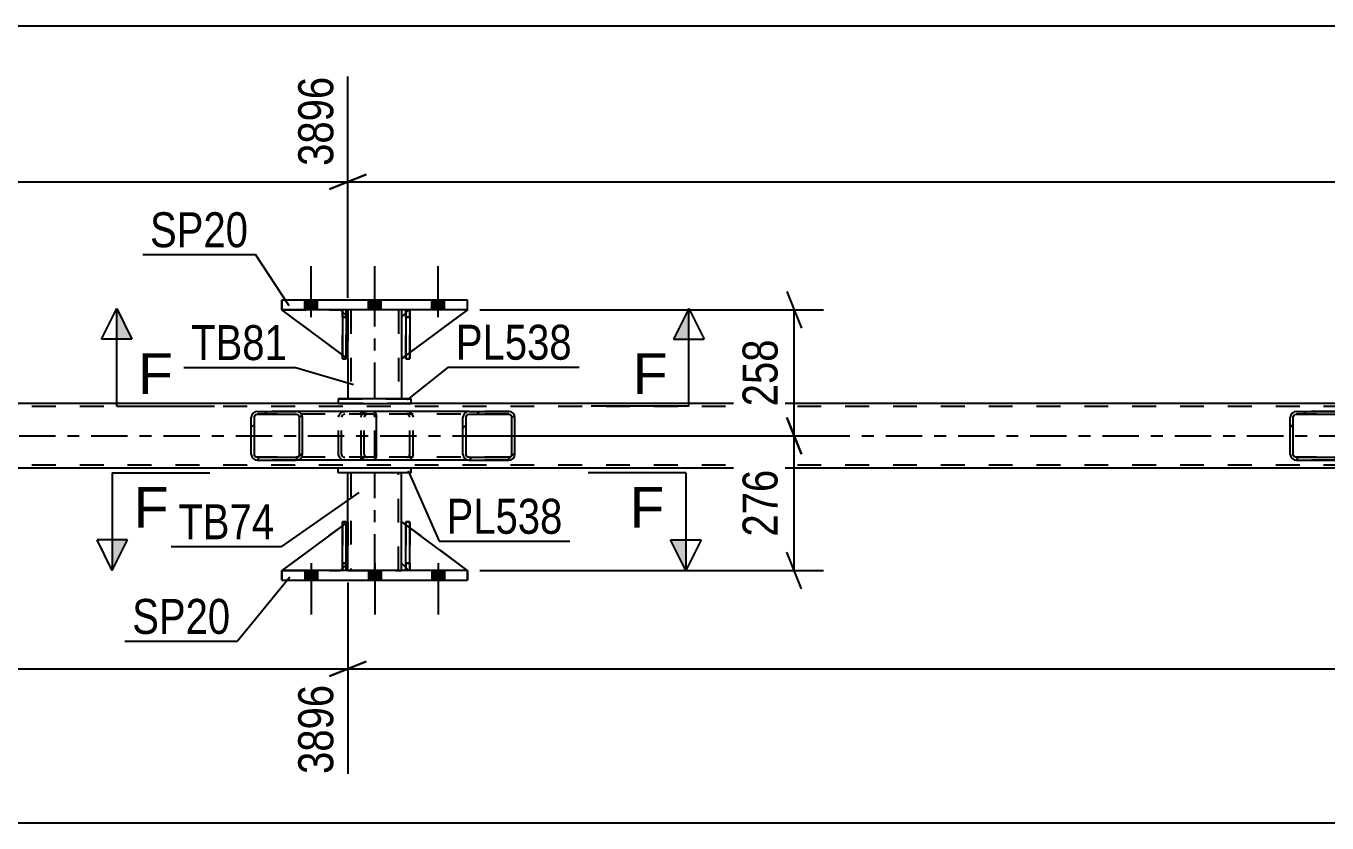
# Model space of a CAD drawing. Header units: millimetres. Extents: x 0 to 841, y 0 to 594.
# Drawn here: x 171.6 to 278.2, y 225.2 to 290.6 of the extents above; entities that cross this region are included whole.
import ezdxf

# ---------------------------------------------------------------- set-up
doc = ezdxf.new("R2010")
doc.units = ezdxf.units.MM
doc.linetypes.add('DXK_LINE_DOT2', pattern=[3.9198, 1.9599, -1.9599])
doc.linetypes.add('DXK_LINE_DOT3', pattern=[5.9187, 2.979, -0.9799, 0.9799, -0.9799])
doc.styles.add('Arial', font='ARIAL.TTF', dxfattribs={"height": 0.2})
doc.styles.add('Arial Narrow', font='ARIALN.TTF', dxfattribs={"height": 0.2})

# ---------------------------------------------------------------- blocks, each defined once
blk = doc.blocks.new('Part-318893670-2731 - 2723')
at = {"color": 7, "linetype": 'DXK_LINE_DOT2'}
for p, q in [((202.72, 266.71), (202.72, 267.31)), ((202.72, 267.31), (202.72, 267.31)), ((202.72, 267.31), (202.72, 263.31)), ((203.04, 267.31), (202.72, 267.31)), ((202.72, 263.31), (202.72, 266.71)), ((202.72, 266.71), (203.04, 266.71)), ((203.04, 266.71), (203.04, 267.31)), ((203.04, 263.31), (203.04, 267.31)), ((203.04, 266.71), (203.04, 263.31)), ((202.72, 263.31), (203.04, 263.31))]:
    blk.add_line(p, q, dxfattribs=at)
blk = doc.blocks.new('Part-318893670-2738 - 2723')
at = {"color": 2, "linetype": 'Continuous'}
for p, q in [((197.97, 267.31), (197.97, 266.71)), ((202.37, 267.31), (202.37, 266.71)), ((197.97, 263.31), (197.97, 260.03)), ((202.37, 263.31), (202.37, 260.03))]:
    blk.add_line(p, q, dxfattribs=at)
at = {"color": 7, "linetype": 'DXK_LINE_DOT2'}
for p, q in [((202.37, 267.31), (197.97, 267.31)), ((197.97, 266.71), (197.97, 263.31)), ((198.21, 267.31), (198.21, 260.03)), ((202.13, 267.31), (202.13, 260.03)), ((202.37, 266.71), (202.37, 263.31)), ((202.37, 260.03), (197.97, 260.03))]:
    blk.add_line(p, q, dxfattribs=at)
at = {"color": 7, "linetype": 'DXK_LINE_DOT3'}
blk.add_line((200.17, 260.03), (200.17, 267.31), dxfattribs=at)
blk = doc.blocks.new('Part-318893670-2743 - 2723')
at = {"color": 2, "linetype": 'Continuous'}
for p, q in [((203.17, 260.03), (197.17, 260.03)), ((197.17, 260.03), (197.17, 259.63)), ((197.17, 259.63), (203.17, 259.63)), ((203.17, 259.63), (203.17, 260.03))]:
    blk.add_line(p, q, dxfattribs=at)
at = {"color": 7, "linetype": 'DXK_LINE_DOT2'}
for p, q in [((197.17, 260.03), (203.17, 260.03)), ((197.17, 259.63), (203.17, 259.63))]:
    blk.add_line(p, q, dxfattribs=at)
blk = doc.blocks.new('Part-318893670-2748 - 2723')
at = {"color": 2, "linetype": 'Continuous'}
for p, q in [((203.17, 254.35), (197.17, 254.35)), ((197.17, 253.95), (197.17, 254.35)), ((203.17, 253.95), (197.17, 253.95)), ((203.17, 253.95), (203.17, 254.35))]:
    blk.add_line(p, q, dxfattribs=at)
blk = doc.blocks.new('Part-318893670-2753 - 2723')
at = {"color": 2, "linetype": 'Continuous'}
for p, q in [((197.97, 249.95), (197.97, 253.95)), ((202.37, 249.95), (202.37, 253.95)), ((197.97, 245.95), (197.97, 246.55)), ((202.37, 245.95), (202.37, 246.55))]:
    blk.add_line(p, q, dxfattribs=at)
at = {"color": 7, "linetype": 'DXK_LINE_DOT2'}
for p, q in [((202.37, 253.95), (197.97, 253.95)), ((198.21, 253.95), (198.21, 245.95)), ((202.13, 245.95), (202.13, 253.95)), ((197.97, 246.55), (197.97, 249.95)), ((202.37, 246.55), (202.37, 249.95)), ((197.97, 245.95), (202.37, 245.95))]:
    blk.add_line(p, q, dxfattribs=at)
at = {"color": 7, "linetype": 'DXK_LINE_DOT3'}
blk.add_line((200.17, 245.95), (200.17, 253.95), dxfattribs=at)
blk = doc.blocks.new('Part-318893670-2829 - 2723')
at = {"color": 7, "linetype": 'DXK_LINE_DOT2'}
for p, q in [((202.97, 267.31), (202.37, 266.71)), ((202.37, 263.31), (207.77, 267.31)), ((202.37, 266.71), (202.37, 263.31)), ((207.77, 267.31), (202.97, 267.31))]:
    blk.add_line(p, q, dxfattribs=at)
blk = doc.blocks.new('Part-318893670-2827 - 2723')
at = {"linetype": 'Continuous'}
h = blk.add_hatch(dxfattribs=at)
h.set_pattern_fill('', scale=0.7, style=0, pattern_type=0)
h.set_pattern_definition([(45, (279.3426, 258.693), (-1.57154, 1.57154), [])])
h.paths.add_polyline_path([(279.38, 258.51), (279.34, 258.69), (279.23, 258.85), (279.07, 258.95), (278.88, 258.99), (275.69, 258.99), (275.5, 258.95), (275.34, 258.85), (275.23, 258.69), (275.19, 258.51), (275.19, 255.47), (275.23, 255.29), (275.34, 255.13), (275.5, 255.03), (275.69, 254.99), (278.88, 254.99), (279.07, 255.03), (279.23, 255.13), (279.34, 255.29), (279.38, 255.47)])
h.paths.add_polyline_path([(279.11, 255.38), (279.06, 255.3), (278.97, 255.25), (278.88, 255.23), (275.69, 255.23), (275.6, 255.25), (275.52, 255.3), (275.46, 255.38), (275.44, 255.47), (275.44, 258.51), (275.46, 258.6), (275.52, 258.68), (275.6, 258.73), (275.69, 258.75), (278.88, 258.75), (278.97, 258.73), (279.06, 258.68), (279.11, 258.6), (279.13, 258.51), (279.13, 255.47)])
at = {"color": 2, "linetype": 'Continuous'}
for p, q in [((275.23, 258.69), (275.19, 258.51)), ((275.19, 255.47), (275.19, 258.51)), ((275.44, 258.51), (275.46, 258.6)), ((275.44, 255.47), (275.44, 258.51)), ((275.46, 258.6), (275.52, 258.68)), ((275.69, 258.99), (275.5, 258.95)), ((275.52, 258.68), (275.6, 258.73)), ((275.6, 258.73), (275.69, 258.75)), ((275.69, 258.99), (278.88, 258.99)), ((275.69, 258.75), (278.88, 258.75)), ((285.18, 258.99), (278.88, 258.99)), ((279.07, 258.95), (278.88, 258.99)), ((278.88, 258.75), (278.97, 258.73)), ((278.97, 258.73), (279.06, 258.68)), ((279.06, 258.68), (279.11, 258.6)), ((279.11, 258.6), (279.13, 258.51)), ((279.13, 255.47), (279.13, 258.51)), ((279.38, 258.51), (279.34, 258.69)), ((279.38, 255.47), (279.38, 258.51)), ((285.18, 258.99), (285.28, 258.95)), ((285.28, 258.95), (285.37, 258.85)), ((285.37, 258.85), (285.43, 258.69)), ((285.43, 258.69), (285.45, 258.51)), ((285.45, 255.47), (285.45, 258.51)), ((275.19, 255.47), (275.23, 255.29)), ((275.46, 255.38), (275.44, 255.47)), ((275.52, 255.3), (275.46, 255.38)), ((275.5, 255.03), (275.69, 254.99)), ((275.6, 255.25), (275.52, 255.3)), ((275.69, 255.23), (275.6, 255.25)), ((275.69, 255.23), (278.88, 255.23)), ((275.69, 254.99), (278.88, 254.99)), ((278.97, 255.25), (278.88, 255.23)), ((278.88, 254.99), (279.07, 255.03)), ((285.18, 254.99), (278.88, 254.99)), ((279.06, 255.3), (278.97, 255.25)), ((279.11, 255.38), (279.06, 255.3)), ((279.13, 255.47), (279.11, 255.38)), ((279.34, 255.29), (279.38, 255.47)), ((285.28, 255.03), (285.18, 254.99)), ((285.37, 255.13), (285.28, 255.03)), ((285.43, 255.29), (285.37, 255.13)), ((285.45, 255.47), (285.43, 255.29))]:
    blk.add_line(p, q, dxfattribs=at)
at = {"color": 7, "linetype": 'DXK_LINE_DOT2'}
for p, q in [((278.88, 258.99), (275.69, 258.99)), ((285.18, 258.75), (275.69, 258.75)), ((282.34, 258.51), (282.38, 258.69)), ((282.34, 255.47), (282.34, 258.51)), ((282.61, 258.6), (282.59, 258.51)), ((282.59, 255.47), (282.59, 258.51)), ((282.67, 258.68), (282.61, 258.6)), ((282.65, 258.95), (282.84, 258.99)), ((282.75, 258.73), (282.67, 258.68)), ((282.84, 258.75), (282.75, 258.73)), ((284.19, 258.75), (284.19, 258.99)), ((285.23, 258.73), (285.18, 258.75)), ((285.27, 258.68), (285.23, 258.73)), ((285.3, 258.6), (285.27, 258.68)), ((285.31, 258.51), (285.3, 258.6)), ((285.31, 255.47), (285.31, 258.51)), ((285.18, 255.23), (275.69, 255.23)), ((278.88, 254.99), (275.69, 254.99)), ((282.38, 255.29), (282.34, 255.47)), ((282.59, 255.47), (282.61, 255.38)), ((282.61, 255.38), (282.67, 255.3)), ((282.84, 254.99), (282.65, 255.03)), ((282.67, 255.3), (282.75, 255.25)), ((282.75, 255.25), (282.84, 255.23)), ((284.19, 254.99), (284.19, 255.23)), ((285.18, 255.23), (285.23, 255.25)), ((285.23, 255.25), (285.27, 255.3)), ((285.27, 255.3), (285.3, 255.38)), ((285.3, 255.38), (285.31, 255.47))]:
    blk.add_line(p, q, dxfattribs=at)
at = {"color": 2, "linetype": 'Continuous'}
for centre, start, end in [((275.68, 258.49), 111.1941, 156.1506), ((278.89, 258.49), 23.8494, 68.8059), ((275.68, 255.48), 203.8494, 248.8059), ((278.89, 255.48), 291.1941, 336.1506)]:
    blk.add_arc(centre, 0.492, start, end, dxfattribs=at)
at = {"color": 7, "linetype": 'DXK_LINE_DOT2'}
for centre, start, end in [((282.83, 258.49), 111.1941, 156.1506), ((282.83, 255.48), 203.8494, 248.8059)]:
    blk.add_arc(centre, 0.492, start, end, dxfattribs=at)
blk = doc.blocks.new('Part-318893670-2826 - 2723')
at = {"linetype": 'Continuous'}
h = blk.add_hatch(dxfattribs=at)
h.set_pattern_fill('', scale=0.7, style=0, pattern_type=0)
h.set_pattern_definition([(45, (211.6193, 258.693), (-1.57154, 1.57154), [])])
h.paths.add_polyline_path([(211.66, 258.51), (211.62, 258.69), (211.51, 258.85), (211.34, 258.95), (211.15, 258.99), (207.91, 258.99), (207.72, 258.95), (207.55, 258.85), (207.44, 258.69), (207.4, 258.51), (207.4, 255.47), (207.44, 255.29), (207.55, 255.13), (207.72, 255.03), (207.91, 254.99), (211.15, 254.99), (211.34, 255.03), (211.51, 255.13), (211.62, 255.29), (211.66, 255.47)])
h.paths.add_polyline_path([(211.38, 255.38), (211.33, 255.3), (211.25, 255.25), (211.15, 255.23), (207.91, 255.23), (207.81, 255.25), (207.73, 255.3), (207.68, 255.38), (207.66, 255.47), (207.66, 258.51), (207.68, 258.6), (207.73, 258.68), (207.81, 258.73), (207.91, 258.75), (211.15, 258.75), (211.25, 258.73), (211.33, 258.68), (211.38, 258.6), (211.4, 258.51), (211.4, 255.47)])
at = {"color": 7, "linetype": 'DXK_LINE_DOT2'}
for p, q in [((199.05, 258.51), (199.09, 258.69)), ((199.05, 255.47), (199.05, 258.51)), ((199.33, 258.6), (199.31, 258.51)), ((199.31, 255.47), (199.31, 258.51)), ((199.38, 258.68), (199.33, 258.6)), ((199.37, 258.95), (199.56, 258.99)), ((199.47, 258.73), (199.38, 258.68)), ((199.56, 258.75), (199.47, 258.73)), ((200.04, 258.99), (199.56, 258.99)), ((211.15, 258.75), (199.56, 258.75)), ((202.8, 258.99), (202.99, 258.95)), ((202.9, 258.73), (202.8, 258.75)), ((202.98, 258.68), (202.9, 258.73)), ((203.03, 258.6), (202.98, 258.68)), ((203.05, 258.51), (203.03, 258.6)), ((203.05, 255.47), (203.05, 258.51)), ((203.27, 258.69), (203.31, 258.51)), ((203.31, 255.47), (203.31, 258.51)), ((211.15, 258.99), (207.91, 258.99)), ((199.09, 255.29), (199.05, 255.47)), ((199.31, 255.47), (199.33, 255.38)), ((199.33, 255.38), (199.38, 255.3)), ((199.56, 254.99), (199.37, 255.03)), ((199.38, 255.3), (199.47, 255.25)), ((199.47, 255.25), (199.56, 255.23)), ((211.15, 255.23), (199.56, 255.23)), ((200.04, 254.99), (199.56, 254.99)), ((202.8, 255.23), (202.9, 255.25)), ((202.99, 255.03), (202.8, 254.99)), ((202.9, 255.25), (202.98, 255.3)), ((202.98, 255.3), (203.03, 255.38)), ((203.03, 255.38), (203.05, 255.47)), ((203.31, 255.47), (203.27, 255.29)), ((211.15, 254.99), (207.91, 254.99))]:
    blk.add_line(p, q, dxfattribs=at)
at = {"color": 2, "linetype": 'Continuous'}
for p, q in [((207.91, 258.99), (200.04, 258.99)), ((207.44, 258.69), (207.4, 258.51)), ((207.4, 255.47), (207.4, 258.51)), ((207.66, 258.51), (207.68, 258.6)), ((207.66, 255.47), (207.66, 258.51)), ((207.68, 258.6), (207.73, 258.68)), ((207.91, 258.99), (207.72, 258.95)), ((207.73, 258.68), (207.81, 258.73)), ((207.81, 258.73), (207.91, 258.75)), ((207.91, 258.99), (211.15, 258.99)), ((207.91, 258.75), (211.15, 258.75)), ((211.34, 258.95), (211.15, 258.99)), ((211.15, 258.75), (211.25, 258.73)), ((211.25, 258.73), (211.33, 258.68)), ((211.33, 258.68), (211.38, 258.6)), ((211.38, 258.6), (211.4, 258.51)), ((211.4, 255.47), (211.4, 258.51)), ((211.66, 258.51), (211.62, 258.69)), ((211.66, 255.47), (211.66, 258.51)), ((207.91, 254.99), (200.04, 254.99)), ((207.4, 255.47), (207.44, 255.29)), ((207.68, 255.38), (207.66, 255.47)), ((207.73, 255.3), (207.68, 255.38)), ((207.72, 255.03), (207.91, 254.99)), ((207.81, 255.25), (207.73, 255.3)), ((207.91, 255.23), (207.81, 255.25)), ((207.91, 255.23), (211.15, 255.23)), ((207.91, 254.99), (211.15, 254.99)), ((211.25, 255.25), (211.15, 255.23)), ((211.15, 254.99), (211.34, 255.03)), ((211.33, 255.3), (211.25, 255.25)), ((211.38, 255.38), (211.33, 255.3)), ((211.4, 255.47), (211.38, 255.38)), ((211.62, 255.29), (211.66, 255.47))]:
    blk.add_line(p, q, dxfattribs=at)
at = {"color": 7, "linetype": 'DXK_LINE_DOT2'}
for centre, start, end in [((199.54, 258.49), 110.7583, 155.68), ((202.82, 258.49), 24.32, 69.2417), ((199.54, 255.49), 204.32, 249.2417), ((202.82, 255.49), 290.7583, 335.68)]:
    blk.add_arc(centre, 0.496, start, end, dxfattribs=at)
at = {"color": 2, "linetype": 'Continuous'}
for centre, start, end in [((207.89, 258.49), 110.7583, 155.68), ((211.17, 258.49), 24.32, 69.2417), ((207.89, 255.49), 204.32, 249.2417), ((211.17, 255.49), 290.7583, 335.68)]:
    blk.add_arc(centre, 0.496, start, end, dxfattribs=at)
blk = doc.blocks.new('Part-318893670-2769 - 2723')
at = {"color": 2, "linetype": 'Continuous'}
for p, q in [((207.77, 268.11), (192.57, 268.11)), ((192.57, 267.31), (192.57, 268.11)), ((207.77, 267.31), (207.77, 268.11)), ((207.77, 267.31), (192.57, 267.31))]:
    blk.add_line(p, q, dxfattribs=at)
at = {"color": 7, "linetype": 'DXK_LINE_DOT2'}
for p, q in [((192.57, 268.11), (192.57, 267.31)), ((207.77, 267.31), (207.77, 268.11))]:
    blk.add_line(p, q, dxfattribs=at)
blk = doc.blocks.new('Part-318893670-2774 - 2723')
at = {"color": 2, "linetype": 'Continuous'}
for p, q in [((192.57, 245.15), (192.57, 245.95)), ((207.77, 245.95), (192.57, 245.95)), ((207.77, 245.15), (207.77, 245.95)), ((192.57, 245.15), (207.77, 245.15))]:
    blk.add_line(p, q, dxfattribs=at)
at = {"color": 7, "linetype": 'DXK_LINE_DOT2'}
for p, q in [((192.57, 245.95), (192.57, 245.15)), ((207.77, 245.95), (207.77, 245.15))]:
    blk.add_line(p, q, dxfattribs=at)
blk = doc.blocks.new('Part-318893670-2824 - 2723')
at = {"linetype": 'Continuous'}
h = blk.add_hatch(dxfattribs=at)
h.set_pattern_fill('', scale=0.7, style=0, pattern_type=0)
h.set_pattern_definition([(45, (194.2084, 258.693), (-1.57154, 1.57154), [])])
h.paths.add_polyline_path([(194.25, 258.51), (194.21, 258.69), (194.1, 258.85), (193.94, 258.95), (193.74, 258.99), (190.56, 258.99), (190.37, 258.95), (190.2, 258.85), (190.1, 258.69), (190.06, 258.51), (190.06, 255.47), (190.1, 255.29), (190.2, 255.13), (190.37, 255.03), (190.56, 254.99), (193.74, 254.99), (193.94, 255.03), (194.1, 255.13), (194.21, 255.29), (194.25, 255.47)])
h.paths.add_polyline_path([(193.98, 255.38), (193.92, 255.3), (193.84, 255.25), (193.74, 255.23), (190.56, 255.23), (190.46, 255.25), (190.38, 255.3), (190.33, 255.38), (190.31, 255.47), (190.31, 258.51), (190.33, 258.6), (190.38, 258.68), (190.46, 258.73), (190.56, 258.75), (193.74, 258.75), (193.84, 258.73), (193.92, 258.68), (193.98, 258.6), (194, 258.51), (194, 255.47)])
at = {"color": 2, "linetype": 'Continuous'}
for p, q in [((190.1, 258.69), (190.06, 258.51)), ((190.06, 255.47), (190.06, 258.51)), ((190.31, 258.51), (190.33, 258.6)), ((190.31, 255.47), (190.31, 258.51)), ((190.33, 258.6), (190.38, 258.68)), ((190.56, 258.99), (190.37, 258.95)), ((190.38, 258.68), (190.46, 258.73)), ((190.46, 258.73), (190.56, 258.75)), ((190.56, 258.99), (193.74, 258.99)), ((190.56, 258.75), (193.74, 258.75)), ((200.04, 258.99), (193.74, 258.99)), ((193.94, 258.95), (193.74, 258.99)), ((193.74, 258.75), (193.84, 258.73)), ((193.84, 258.73), (193.92, 258.68)), ((193.92, 258.68), (193.98, 258.6)), ((193.98, 258.6), (194, 258.51)), ((194, 255.47), (194, 258.51)), ((194.25, 258.51), (194.21, 258.69)), ((194.25, 255.47), (194.25, 258.51)), ((200.04, 258.99), (200.15, 258.95)), ((200.15, 258.95), (200.24, 258.85)), ((200.24, 258.85), (200.29, 258.69)), ((200.29, 258.69), (200.32, 258.51)), ((200.32, 255.47), (200.32, 258.51)), ((190.06, 255.47), (190.1, 255.29)), ((190.33, 255.38), (190.31, 255.47)), ((190.38, 255.3), (190.33, 255.38)), ((190.37, 255.03), (190.56, 254.99)), ((190.46, 255.25), (190.38, 255.3)), ((190.56, 255.23), (190.46, 255.25)), ((190.56, 255.23), (193.74, 255.23)), ((190.56, 254.99), (193.74, 254.99)), ((193.84, 255.25), (193.74, 255.23)), ((193.74, 254.99), (193.94, 255.03)), ((200.04, 254.99), (193.74, 254.99)), ((193.92, 255.3), (193.84, 255.25)), ((193.98, 255.38), (193.92, 255.3)), ((194, 255.47), (193.98, 255.38)), ((194.21, 255.29), (194.25, 255.47)), ((200.15, 255.03), (200.04, 254.99)), ((200.24, 255.13), (200.15, 255.03)), ((200.29, 255.29), (200.24, 255.13)), ((200.32, 255.47), (200.29, 255.29))]:
    blk.add_line(p, q, dxfattribs=at)
at = {"color": 7, "linetype": 'DXK_LINE_DOT2'}
for p, q in [((193.74, 258.99), (190.56, 258.99)), ((200.04, 258.75), (190.56, 258.75)), ((197.21, 258.51), (197.25, 258.69)), ((197.21, 255.47), (197.21, 258.51)), ((197.48, 258.6), (197.46, 258.51)), ((197.46, 255.47), (197.46, 258.51)), ((197.53, 258.68), (197.48, 258.6)), ((197.52, 258.95), (197.71, 258.99)), ((197.61, 258.73), (197.53, 258.68)), ((197.71, 258.75), (197.61, 258.73)), ((199.05, 258.75), (199.05, 258.99)), ((200.1, 258.73), (200.04, 258.75)), ((200.14, 258.68), (200.1, 258.73)), ((200.17, 258.6), (200.14, 258.68)), ((200.18, 258.51), (200.17, 258.6)), ((200.18, 255.47), (200.18, 258.51)), ((200.04, 255.23), (190.56, 255.23)), ((193.74, 254.99), (190.56, 254.99)), ((197.25, 255.29), (197.21, 255.47)), ((197.46, 255.47), (197.48, 255.38)), ((197.48, 255.38), (197.53, 255.3)), ((197.71, 254.99), (197.52, 255.03)), ((197.53, 255.3), (197.55, 255.29)), ((197.55, 255.29), (197.61, 255.25)), ((197.61, 255.25), (197.71, 255.23)), ((199.05, 254.99), (199.05, 255.23)), ((200.04, 255.23), (200.1, 255.25)), ((200.1, 255.25), (200.14, 255.3)), ((200.14, 255.3), (200.17, 255.38)), ((200.17, 255.38), (200.18, 255.47))]:
    blk.add_line(p, q, dxfattribs=at)
at = {"color": 2, "linetype": 'Continuous'}
for centre, start, end in [((190.55, 258.49), 111.1941, 156.1506), ((193.76, 258.49), 23.8494, 68.8059), ((190.55, 255.48), 203.8494, 248.8059), ((193.76, 255.48), 291.1941, 336.1506)]:
    blk.add_arc(centre, 0.492, start, end, dxfattribs=at)
at = {"color": 7, "linetype": 'DXK_LINE_DOT2'}
for centre, start, end in [((197.7, 258.49), 111.1941, 156.1506), ((197.7, 255.48), 203.8494, 248.8059)]:
    blk.add_arc(centre, 0.492, start, end, dxfattribs=at)
blk = doc.blocks.new('Part-318893670-2775 - 2723')
at = {"color": 2, "linetype": 'Continuous'}
for p, q in [((202.37, 246.55), (202.37, 249.95)), ((202.72, 249.69), (202.37, 249.95)), ((207.77, 245.95), (203.04, 249.45)), ((202.72, 246.2), (202.37, 246.55))]:
    blk.add_line(p, q, dxfattribs=at)
at = {"color": 7, "linetype": 'DXK_LINE_DOT2'}
for p, q in [((203.04, 249.45), (202.72, 249.69)), ((202.97, 245.95), (202.72, 246.2)), ((207.77, 245.95), (202.97, 245.95)), ((207.77, 245.95), (207.77, 245.95)), ((207.77, 245.95), (207.77, 245.95))]:
    blk.add_line(p, q, dxfattribs=at)
blk = doc.blocks.new('Part-318893670-2776 - 2723')
at = {"color": 7, "linetype": 'DXK_LINE_DOT2'}
for p, q in [((202.37, 246.55), (202.37, 249.95)), ((202.37, 249.95), (207.77, 245.95)), ((202.97, 245.95), (202.37, 246.55)), ((207.77, 245.95), (202.97, 245.95))]:
    blk.add_line(p, q, dxfattribs=at)
blk = doc.blocks.new('Part-318893670-2777 - 2723')
at = {"color": 2, "linetype": 'Continuous'}
for p, q in [((197.52, 249.62), (192.57, 245.95)), ((197.97, 249.95), (197.84, 249.86)), ((197.97, 246.55), (197.97, 249.95)), ((197.97, 246.55), (197.84, 246.42)), ((197.97, 246.55), (197.97, 246.55)), ((197.52, 246.1), (197.37, 245.95))]:
    blk.add_line(p, q, dxfattribs=at)
at = {"color": 7, "linetype": 'DXK_LINE_DOT2'}
for p, q in [((197.84, 249.86), (197.52, 249.62)), ((197.97, 246.55), (197.97, 249.95)), ((197.97, 246.55), (197.37, 245.95)), ((197.84, 246.42), (197.52, 246.1)), ((192.57, 245.95), (197.37, 245.95))]:
    blk.add_line(p, q, dxfattribs=at)
blk = doc.blocks.new('Part-318893670-2783 - 2723')
at = {"color": 7, "linetype": 'DXK_LINE_DOT2'}
for p, q in [((197.97, 249.95), (192.57, 245.95)), ((197.97, 246.55), (197.97, 249.95)), ((197.97, 249.95), (197.97, 246.55)), ((197.37, 245.95), (197.97, 246.55)), ((197.97, 246.55), (197.37, 245.95)), ((197.97, 246.55), (197.97, 246.55)), ((192.57, 245.95), (197.37, 245.95))]:
    blk.add_line(p, q, dxfattribs=at)
blk = doc.blocks.new('Part-318893670-2784 - 2723')
at = {"color": 2, "linetype": 'Continuous'}
for p, q in [((197.52, 245.95), (197.52, 249.95)), ((197.52, 249.95), (197.84, 249.95)), ((197.84, 245.95), (197.84, 249.95)), ((197.52, 245.95), (197.52, 245.95)), ((197.84, 245.95), (197.52, 245.95))]:
    blk.add_line(p, q, dxfattribs=at)
at = {"color": 7, "linetype": 'DXK_LINE_DOT2'}
for p, q in [((197.52, 249.95), (197.52, 246.55)), ((197.84, 246.55), (197.84, 249.95)), ((197.52, 246.55), (197.52, 245.95)), ((197.52, 246.55), (197.84, 246.55)), ((197.84, 245.95), (197.84, 246.55)), ((197.84, 245.95), (197.84, 245.95))]:
    blk.add_line(p, q, dxfattribs=at)
blk = doc.blocks.new('Part-318893670-2785 - 2723')
at = {"color": 2, "linetype": 'Continuous'}
for p, q in [((202.72, 245.95), (202.72, 249.95)), ((202.72, 249.95), (203.04, 249.95)), ((203.04, 245.95), (203.04, 249.95)), ((202.72, 245.95), (202.72, 245.95)), ((203.04, 245.95), (202.72, 245.95))]:
    blk.add_line(p, q, dxfattribs=at)
at = {"color": 7, "linetype": 'DXK_LINE_DOT2'}
for p, q in [((202.72, 249.95), (202.72, 246.55)), ((203.04, 246.55), (203.04, 249.95)), ((202.72, 246.55), (202.72, 245.95)), ((202.72, 246.55), (203.04, 246.55)), ((203.04, 245.95), (203.04, 246.55)), ((203.04, 245.95), (203.04, 245.95))]:
    blk.add_line(p, q, dxfattribs=at)
blk = doc.blocks.new('Part-318893670-2786 - 2723')
at = {"color": 7, "linetype": 'DXK_LINE_DOT2'}
for p, q in [((197.84, 249.95), (197.52, 249.95)), ((197.52, 246.55), (197.52, 249.95)), ((197.52, 245.95), (197.52, 249.95)), ((197.84, 249.95), (197.84, 246.55)), ((197.84, 245.95), (197.84, 249.95)), ((197.84, 246.55), (197.52, 246.55)), ((197.52, 245.95), (197.52, 246.55)), ((197.84, 246.55), (197.84, 245.95)), ((197.84, 245.95), (197.52, 245.95)), ((197.84, 245.95), (197.84, 245.95))]:
    blk.add_line(p, q, dxfattribs=at)
blk = doc.blocks.new('Part-318893670-2787 - 2723')
at = {"color": 7, "linetype": 'DXK_LINE_DOT2'}
for p, q in [((203.04, 249.95), (202.72, 249.95)), ((202.72, 246.55), (202.72, 249.95)), ((202.72, 245.95), (202.72, 249.95)), ((203.04, 249.95), (203.04, 246.55)), ((203.04, 245.95), (203.04, 249.95)), ((203.04, 246.55), (202.72, 246.55)), ((202.72, 245.95), (202.72, 246.55)), ((203.04, 246.55), (203.04, 245.95)), ((203.04, 245.95), (202.72, 245.95)), ((203.04, 245.95), (203.04, 245.95))]:
    blk.add_line(p, q, dxfattribs=at)
blk = doc.blocks.new('Part-318893670-2788 - 2723')
at = {"color": 2, "linetype": 'Continuous'}
for p, q in [((202.72, 267.06), (202.37, 266.71)), ((202.37, 266.71), (202.37, 263.31)), ((207.77, 267.31), (203.04, 263.81)), ((202.72, 263.57), (202.37, 263.31))]:
    blk.add_line(p, q, dxfattribs=at)
at = {"color": 7, "linetype": 'DXK_LINE_DOT2'}
for p, q in [((202.97, 267.31), (202.72, 267.06)), ((207.77, 267.31), (202.97, 267.31)), ((203.04, 263.81), (202.72, 263.57))]:
    blk.add_line(p, q, dxfattribs=at)
blk = doc.blocks.new('Part-318893670-2830 - 2723')
at = {"color": 2, "linetype": 'Continuous'}
for p, q in [((197.52, 263.64), (192.57, 267.31)), ((197.52, 267.16), (197.37, 267.31)), ((197.97, 266.71), (197.84, 266.84)), ((197.97, 266.71), (197.97, 266.71)), ((197.97, 263.31), (197.97, 266.71)), ((197.84, 263.4), (197.97, 263.31)), ((197.97, 263.31), (197.97, 263.31))]:
    blk.add_line(p, q, dxfattribs=at)
at = {"color": 7, "linetype": 'DXK_LINE_DOT2'}
for p, q in [((197.37, 267.31), (192.57, 267.31)), ((197.37, 267.31), (197.97, 266.71)), ((197.84, 266.84), (197.52, 267.16)), ((197.97, 266.71), (197.97, 263.31)), ((197.84, 263.4), (197.52, 263.64))]:
    blk.add_line(p, q, dxfattribs=at)
blk = doc.blocks.new('Part-318893670-2831 - 2723')
at = {"color": 7, "linetype": 'DXK_LINE_DOT2'}
for p, q in [((197.97, 263.31), (192.57, 267.31)), ((192.57, 267.31), (197.37, 267.31)), ((197.37, 267.31), (197.97, 266.71)), ((197.97, 266.71), (197.37, 267.31)), ((197.97, 266.71), (197.97, 263.31)), ((197.97, 266.71), (197.97, 266.71)), ((197.97, 266.71), (197.97, 263.31))]:
    blk.add_line(p, q, dxfattribs=at)
blk = doc.blocks.new('Part-318893670-2832 - 2723')
at = {"color": 2, "linetype": 'Continuous'}
for p, q in [((197.84, 267.31), (197.52, 267.31)), ((197.52, 267.31), (197.52, 263.31)), ((197.84, 267.31), (197.84, 267.31)), ((197.84, 267.31), (197.84, 263.31)), ((197.84, 263.31), (197.52, 263.31))]:
    blk.add_line(p, q, dxfattribs=at)
at = {"color": 7, "linetype": 'DXK_LINE_DOT2'}
for p, q in [((197.52, 266.71), (197.52, 267.31)), ((197.84, 266.71), (197.52, 266.71)), ((197.52, 266.71), (197.52, 263.31)), ((197.84, 266.71), (197.84, 267.31)), ((197.84, 267.31), (197.84, 267.31)), ((197.84, 263.31), (197.84, 266.71))]:
    blk.add_line(p, q, dxfattribs=at)
blk = doc.blocks.new('Part-318893670-2833 - 2723')
at = {"color": 2, "linetype": 'Continuous'}
for p, q in [((203.04, 267.31), (202.72, 267.31)), ((202.72, 267.31), (202.72, 263.31)), ((203.04, 267.31), (203.04, 267.31)), ((203.04, 267.31), (203.04, 263.31)), ((203.04, 263.31), (202.72, 263.31))]:
    blk.add_line(p, q, dxfattribs=at)
at = {"color": 7, "linetype": 'DXK_LINE_DOT2'}
for p, q in [((202.72, 266.71), (202.72, 267.31)), ((203.04, 266.71), (202.72, 266.71)), ((202.72, 266.71), (202.72, 263.31)), ((203.04, 266.71), (203.04, 267.31)), ((203.04, 267.31), (203.04, 267.31)), ((203.04, 263.31), (203.04, 266.71))]:
    blk.add_line(p, q, dxfattribs=at)
blk = doc.blocks.new('Part-318893670-2834 - 2723')
at = {"color": 7, "linetype": 'DXK_LINE_DOT2'}
for p, q in [((197.52, 266.71), (197.52, 267.31)), ((197.52, 267.31), (197.52, 267.31)), ((197.52, 267.31), (197.52, 263.31)), ((197.84, 267.31), (197.52, 267.31)), ((197.52, 263.31), (197.52, 266.71)), ((197.52, 266.71), (197.84, 266.71)), ((197.84, 266.71), (197.84, 267.31)), ((197.84, 263.31), (197.84, 267.31)), ((197.84, 266.71), (197.84, 263.31)), ((197.52, 263.31), (197.84, 263.31))]:
    blk.add_line(p, q, dxfattribs=at)
blk = doc.blocks.new('Part-318893670-2893 - 2723')
at = {"color": 2, "linetype": 'Continuous'}
for p, q in [((197.17, 259.63), (105.92, 259.63)), ((367.44, 259.63), (203.17, 259.63)), ((197.17, 254.35), (105.92, 254.35)), ((367.44, 254.35), (203.17, 254.35))]:
    blk.add_line(p, q, dxfattribs=at)
at = {"color": 7, "linetype": 'DXK_LINE_DOT2'}
for p, q in [((679.7, 259.39), (105.92, 259.39)), ((203.17, 259.63), (197.17, 259.63)), ((679.7, 254.59), (105.92, 254.59)), ((203.17, 254.35), (197.17, 254.35))]:
    blk.add_line(p, q, dxfattribs=at)
at = {"color": 7, "linetype": 'DXK_LINE_DOT3'}
blk.add_line((105.92, 256.99), (679.7, 256.99), dxfattribs=at)
blk = doc.blocks.new('Bolt-318893670-2957 - 2723')
at = {"linetype": 'Continuous'}
for points in [[(194.45, 267.31), (195.49, 267.31), (195.49, 268.11), (194.45, 268.11)], [(194.45, 267.31), (195.49, 267.31), (195.49, 268.11), (194.45, 268.11)], [(194.45, 267.31), (195.49, 267.31), (195.49, 268.11), (194.45, 268.11)], [(199.65, 267.31), (200.69, 267.31), (200.69, 268.11), (199.65, 268.11)], [(199.65, 267.31), (200.69, 267.31), (200.69, 268.11), (199.65, 268.11)], [(204.85, 267.31), (205.89, 267.31), (205.89, 268.11), (204.85, 268.11)], [(204.85, 267.31), (205.89, 267.31), (205.89, 268.11), (204.85, 268.11)], [(204.85, 267.31), (205.89, 267.31), (205.89, 268.11), (204.85, 268.11)]]:
    blk.add_hatch(color=1, dxfattribs=at).paths.add_polyline_path(points)
at = {"color": 1, "linetype": 'Continuous'}
for p, q in [((194.97, 266.71), (194.97, 270.91)), ((194.97, 266.71), (194.97, 270.91)), ((194.97, 266.71), (194.97, 270.91)), ((200.17, 266.71), (200.17, 270.91)), ((200.17, 266.71), (200.17, 270.91)), ((205.37, 266.71), (205.37, 270.91)), ((205.37, 266.71), (205.37, 270.91)), ((205.37, 266.71), (205.37, 270.91)), ((194.45, 267.31), (194.45, 268.11)), ((194.45, 267.31), (194.45, 268.11)), ((194.45, 267.31), (194.45, 268.11)), ((195.49, 267.31), (195.49, 268.11)), ((195.49, 267.31), (195.49, 268.11)), ((195.49, 267.31), (195.49, 268.11)), ((199.65, 267.31), (199.65, 268.11)), ((199.65, 267.31), (199.65, 268.11)), ((200.69, 267.31), (200.69, 268.11)), ((200.69, 267.31), (200.69, 268.11)), ((204.85, 267.31), (204.85, 268.11)), ((204.85, 267.31), (204.85, 268.11)), ((204.85, 267.31), (204.85, 268.11)), ((205.89, 267.31), (205.89, 268.11)), ((205.89, 267.31), (205.89, 268.11)), ((205.89, 267.31), (205.89, 268.11))]:
    blk.add_line(p, q, dxfattribs=at)
blk = doc.blocks.new('Bolt-318893670-2958 - 2723')
at = {"linetype": 'Continuous'}
for points in [[(195.49, 245.95), (194.45, 245.95), (194.45, 245.15), (195.49, 245.15)], [(195.49, 245.95), (194.45, 245.95), (194.45, 245.15), (195.49, 245.15)], [(195.49, 245.95), (194.45, 245.95), (194.45, 245.15), (195.49, 245.15)], [(200.69, 245.95), (199.65, 245.95), (199.65, 245.15), (200.69, 245.15)], [(200.69, 245.95), (199.65, 245.95), (199.65, 245.15), (200.69, 245.15)], [(205.89, 245.95), (204.85, 245.95), (204.85, 245.15), (205.89, 245.15)], [(205.89, 245.95), (204.85, 245.95), (204.85, 245.15), (205.89, 245.15)], [(205.89, 245.95), (204.85, 245.95), (204.85, 245.15), (205.89, 245.15)]]:
    blk.add_hatch(color=1, dxfattribs=at).paths.add_polyline_path(points)
at = {"color": 1, "linetype": 'Continuous'}
for p, q in [((194.97, 246.55), (194.97, 242.35)), ((194.97, 246.55), (194.97, 242.35)), ((194.97, 246.55), (194.97, 242.35)), ((200.17, 246.55), (200.17, 242.35)), ((200.17, 246.55), (200.17, 242.35)), ((205.37, 246.55), (205.37, 242.35)), ((205.37, 246.55), (205.37, 242.35)), ((205.37, 246.55), (205.37, 242.35)), ((194.45, 245.95), (194.45, 245.15)), ((194.45, 245.95), (194.45, 245.15)), ((194.45, 245.95), (194.45, 245.15)), ((195.49, 245.95), (195.49, 245.15)), ((195.49, 245.95), (195.49, 245.15)), ((195.49, 245.95), (195.49, 245.15)), ((199.65, 245.95), (199.65, 245.15)), ((199.65, 245.95), (199.65, 245.15)), ((200.69, 245.95), (200.69, 245.15)), ((200.69, 245.95), (200.69, 245.15)), ((204.85, 245.95), (204.85, 245.15)), ((204.85, 245.95), (204.85, 245.15)), ((204.85, 245.95), (204.85, 245.15)), ((205.89, 245.95), (205.89, 245.15)), ((205.89, 245.95), (205.89, 245.15)), ((205.89, 245.95), (205.89, 245.15))]:
    blk.add_line(p, q, dxfattribs=at)
blk = doc.blocks.new('StraightDimension-318893670-3024 - 2723')
at = {"color": 7, "linetype": 'Continuous'}
blk.add_line((97.3, 290.59), (688.32, 290.59), dxfattribs=at)
blk = doc.blocks.new('StraightDimension-318893670-3045 - 2723')
at = {"color": 7, "linetype": 'Continuous'}
for p, q in [((197.97, 244.95), (197.97, 229.27)), ((199.47, 238.48), (196.47, 237.28)), ((197.97, 237.88), (368.24, 237.88))]:
    blk.add_line(p, q, dxfattribs=at)
blk = doc.blocks.new('StraightDimension-318893670-3062 - 2723')
at = {"color": 7, "linetype": 'Continuous'}
for p, q in [((197.97, 244.95), (197.97, 229.27)), ((97.3, 237.88), (197.97, 237.88)), ((196.47, 237.28), (199.47, 238.48))]:
    blk.add_line(p, q, dxfattribs=at)
at = {"color": 0, "linetype": 'Continuous'}
blk.add_wipeout([(197.37, 237.18), (193.17, 237.18), (193.17, 228.67), (197.37, 228.67)], dxfattribs=at)
at = {"color": 3, "linetype": 'Continuous', "style": 'Arial Narrow'}
blk.add_text('3896', height=2.863, rotation=90.0002, dxfattribs=at).set_placement((196.77, 229.27))
blk = doc.blocks.new('StraightDimension-318893670-3085 - 2723')
at = {"color": 7, "linetype": 'Continuous'}
for p, q in [((233.93, 258.49), (235.13, 255.49)), ((208.77, 256.99), (236.93, 256.99)), ((234.53, 245.95), (234.53, 256.99)), ((235.13, 244.45), (233.93, 247.45)), ((208.77, 245.95), (236.93, 245.95))]:
    blk.add_line(p, q, dxfattribs=at)
at = {"color": 0}
blk.add_wipeout([(233.78, 254.81), (229.58, 254.81), (229.58, 248.13), (233.78, 248.13)], dxfattribs=at)
at = {"color": 3, "style": 'Arial Narrow'}
blk.add_text('276', height=2.863, rotation=90.0002, dxfattribs=at).set_placement((233.18, 248.73))
blk = doc.blocks.new('StraightDimension-318893670-3113 - 2723')
at = {"color": 7, "linetype": 'Continuous'}
for p, q in [((233.93, 268.81), (235.13, 265.81)), ((208.77, 267.31), (236.93, 267.31)), ((234.53, 256.99), (234.53, 267.31)), ((235.13, 255.49), (233.93, 258.49)), ((208.77, 256.99), (236.93, 256.99))]:
    blk.add_line(p, q, dxfattribs=at)
at = {"color": 0}
blk.add_wipeout([(233.78, 265.49), (229.58, 265.49), (229.58, 258.81), (233.78, 258.81)], dxfattribs=at)
at = {"color": 3, "style": 'Arial Narrow'}
blk.add_text('258', height=2.863, rotation=90.0002, dxfattribs=at).set_placement((233.18, 259.41))
blk = doc.blocks.new('StraightDimension-318893670-3147 - 2723')
at = {"color": 7, "linetype": 'Continuous'}
for p, q in [((197.97, 268.31), (197.97, 286.44)), ((199.47, 278.42), (196.47, 277.22)), ((197.97, 277.82), (368.24, 277.82))]:
    blk.add_line(p, q, dxfattribs=at)
blk = doc.blocks.new('StraightDimension-318893670-3164 - 2723')
at = {"color": 7, "linetype": 'Continuous'}
for p, q in [((197.97, 268.31), (197.97, 286.44)), ((196.47, 277.22), (199.47, 278.42)), ((97.3, 277.82), (197.97, 277.82))]:
    blk.add_line(p, q, dxfattribs=at)
at = {"color": 0, "linetype": 'Continuous'}
blk.add_wipeout([(197.37, 287.04), (193.17, 287.04), (193.17, 278.52), (197.37, 278.52)], dxfattribs=at)
at = {"color": 3, "linetype": 'Continuous', "style": 'Arial Narrow'}
blk.add_text('3896', height=2.863, rotation=90.0002, dxfattribs=at).set_placement((196.77, 279.12))
blk = doc.blocks.new('StraightDimension-318893670-3170 - 2723')
at = {"color": 7, "linetype": 'Continuous'}
blk.add_line((96.66, 225.25), (688.96, 225.25), dxfattribs=at)
blk = doc.blocks.new('Mark-318893670-2734 - 2723')
at = {"color": 30, "linetype": 'Continuous'}
for p in [(184.53, 262.6), (198.42, 261.16)]:
    blk.add_line(p, (193.59, 262.6), dxfattribs=at)
at = {"color": 0}
blk.add_wipeout([(192.99, 263.2), (192.99, 266.2), (185.13, 266.2), (185.13, 263.2)], dxfattribs=at)
blk.add_wipeout([(192.99, 263.2), (192.99, 266.2), (185.13, 266.2), (185.13, 263.2)], dxfattribs=at)
at = {"color": 3, "style": 'Arial Narrow'}
blk.add_text('TB81', height=2.863, dxfattribs=at).set_placement((185.13, 263.2))
blk = doc.blocks.new('Mark-318893670-2739 - 2723')
at = {"color": 30, "linetype": 'Continuous'}
for p, q in [((202.86, 259.94), (206.22, 262.63)), ((206.22, 262.63), (216.93, 262.63))]:
    blk.add_line(p, q, dxfattribs=at)
at = {"color": 0}
blk.add_wipeout([(216.33, 263.23), (216.33, 266.23), (206.82, 266.23), (206.82, 263.23)], dxfattribs=at)
blk.add_wipeout([(216.33, 263.23), (216.33, 266.23), (206.82, 266.23), (206.82, 263.23)], dxfattribs=at)
at = {"color": 3, "style": 'Arial Narrow'}
blk.add_text('PL538', height=2.863, dxfattribs=at).set_placement((206.82, 263.23))
blk = doc.blocks.new('Mark-318893670-2744 - 2723')
at = {"color": 30, "linetype": 'Continuous'}
for p, q in [((202.9, 254.11), (205.46, 248.36)), ((205.46, 248.36), (216.16, 248.36))]:
    blk.add_line(p, q, dxfattribs=at)
at = {"color": 0}
blk.add_wipeout([(215.56, 248.96), (215.56, 251.96), (206.06, 251.96), (206.06, 248.96)], dxfattribs=at)
blk.add_wipeout([(215.56, 248.96), (215.56, 251.96), (206.06, 251.96), (206.06, 248.96)], dxfattribs=at)
at = {"color": 3, "style": 'Arial Narrow'}
blk.add_text('PL538', height=2.863, dxfattribs=at).set_placement((206.06, 248.96))
blk = doc.blocks.new('Mark-318893670-2749 - 2723')
at = {"color": 30, "linetype": 'Continuous'}
for p in [(198.86, 252.34), (183.48, 247.91)]:
    blk.add_line(p, (192.53, 247.91), dxfattribs=at)
at = {"color": 0}
blk.add_wipeout([(191.93, 248.51), (191.93, 251.51), (184.08, 251.51), (184.08, 248.51)], dxfattribs=at)
blk.add_wipeout([(191.93, 248.51), (191.93, 251.51), (184.08, 251.51), (184.08, 248.51)], dxfattribs=at)
at = {"color": 3, "style": 'Arial Narrow'}
blk.add_text('TB74', height=2.863, dxfattribs=at).set_placement((184.08, 248.51))
blk = doc.blocks.new('Mark-318893670-2765 - 2723')
at = {"color": 30, "linetype": 'Continuous'}
for p in [(181.16, 271.85), (193.15, 267.64)]:
    blk.add_line(p, (190.4, 271.85), dxfattribs=at)
at = {"color": 0}
blk.add_wipeout([(189.8, 272.45), (189.8, 275.45), (181.76, 275.45), (181.76, 272.45)], dxfattribs=at)
blk.add_wipeout([(189.8, 272.45), (189.8, 275.45), (181.76, 275.45), (181.76, 272.45)], dxfattribs=at)
at = {"color": 3, "style": 'Arial Narrow'}
blk.add_text('SP20', height=2.863, dxfattribs=at).set_placement((181.76, 272.45))
blk = doc.blocks.new('Mark-318893670-2770 - 2723')
at = {"color": 30, "linetype": 'Continuous'}
for p in [(193.21, 245.39), (179.7, 240.15)]:
    blk.add_line(p, (188.94, 240.15), dxfattribs=at)
at = {"color": 0}
blk.add_wipeout([(188.34, 240.75), (188.34, 243.75), (180.3, 243.75), (180.3, 240.75)], dxfattribs=at)
blk.add_wipeout([(188.34, 240.75), (188.34, 243.75), (180.3, 243.75), (180.3, 240.75)], dxfattribs=at)
at = {"color": 3, "style": 'Arial Narrow'}
blk.add_text('SP20', height=2.863, dxfattribs=at).set_placement((180.3, 240.75))
blk = doc.blocks.new('SectionMark-318893670-3209 - 2723')
at = {"linetype": 'Continuous'}
for points in [[(180.28, 264.92), (179.03, 264.92), (179.03, 267.42)], [(225.91, 264.92), (224.66, 264.92), (225.91, 267.42)]]:
    blk.add_hatch(color=6, dxfattribs=at).paths.add_polyline_path(points)
at = {"color": 6, "linetype": 'Continuous'}
for p, q in [((177.78, 264.92), (179.03, 267.42)), ((179.03, 259.42), (179.03, 267.42)), ((179.03, 267.42), (180.28, 264.92)), ((225.91, 267.42), (224.66, 264.92)), ((225.91, 259.42), (225.91, 267.42)), ((225.91, 267.42), (227.16, 264.92)), ((180.28, 264.92), (177.78, 264.92)), ((224.66, 264.92), (227.16, 264.92)), ((179.03, 259.42), (187.03, 259.42)), ((225.91, 259.42), (217.91, 259.42))]:
    blk.add_line(p, q, dxfattribs=at)
at = {"color": 0, "linetype": 'Continuous'}
for points in [[(183.63, 260.42), (183.63, 263.92), (180.78, 263.92), (180.78, 260.42)], [(224.16, 260.42), (224.16, 263.92), (221.31, 263.92), (221.31, 260.42)]]:
    blk.add_wipeout(points, dxfattribs=at)
at = {"color": 3, "linetype": 'Continuous', "style": 'Arial'}
for p in [(180.78, 260.42), (221.31, 260.42)]:
    blk.add_text('F', height=3.34, dxfattribs=at).set_placement(p)
blk = doc.blocks.new('SectionMark-318893670-3211 - 2723')
at = {"linetype": 'Continuous'}
for points in [[(178.67, 248.45), (179.92, 248.45), (178.67, 245.95)], [(224.41, 248.45), (225.66, 248.45), (225.66, 245.95)]]:
    blk.add_hatch(color=6, dxfattribs=at).paths.add_polyline_path(points)
at = {"color": 6, "linetype": 'Continuous'}
for p, q in [((178.67, 253.95), (186.67, 253.95)), ((178.67, 253.95), (178.67, 245.95)), ((225.66, 253.95), (217.66, 253.95)), ((225.66, 253.95), (225.66, 245.95)), ((178.67, 245.95), (177.42, 248.45)), ((179.92, 248.45), (177.42, 248.45)), ((178.67, 245.95), (179.92, 248.45)), ((224.41, 248.45), (226.91, 248.45)), ((225.66, 245.95), (224.41, 248.45)), ((226.91, 248.45), (225.66, 245.95))]:
    blk.add_line(p, q, dxfattribs=at)
at = {"color": 0, "linetype": 'Continuous'}
for points in [[(183.27, 249.45), (183.27, 252.95), (180.42, 252.95), (180.42, 249.45)], [(223.91, 249.45), (223.91, 252.95), (221.06, 252.95), (221.06, 249.45)]]:
    blk.add_wipeout(points, dxfattribs=at)
at = {"color": 3, "linetype": 'Continuous', "style": 'Arial'}
for p in [(180.42, 249.45), (221.06, 249.45)]:
    blk.add_text('F', height=3.34, dxfattribs=at).set_placement(p)

msp = doc.modelspace()

# ---------------------------------------------------------------- block references
for name in ['Bolt-318893670-2957 - 2723', 'Part-318893670-2769 - 2723', 'Part-318893670-2830 - 2723', 'Part-318893670-2831 - 2723', 'Part-318893670-2832 - 2723', 'Part-318893670-2834 - 2723', 'Part-318893670-2738 - 2723', 'Part-318893670-2829 - 2723', 'Part-318893670-2788 - 2723', 'Part-318893670-2731 - 2723', 'Part-318893670-2833 - 2723', 'Part-318893670-2893 - 2723', 'Part-318893670-2743 - 2723', 'Part-318893670-2824 - 2723', 'Part-318893670-2826 - 2723', 'Part-318893670-2827 - 2723', 'Part-318893670-2748 - 2723', 'Part-318893670-2753 - 2723', 'Part-318893670-2777 - 2723', 'Part-318893670-2783 - 2723', 'Part-318893670-2784 - 2723', 'Part-318893670-2786 - 2723', 'Part-318893670-2775 - 2723', 'Part-318893670-2776 - 2723', 'Part-318893670-2785 - 2723', 'Part-318893670-2787 - 2723', 'Bolt-318893670-2958 - 2723', 'Part-318893670-2774 - 2723']:
    msp.add_blockref(name, (0, 0))

# ---------------------------------------------------------------- next in the draw order: block references
for name in ['StraightDimension-318893670-3024 - 2723', 'StraightDimension-318893670-3045 - 2723']:
    msp.add_blockref(name, (0, 0))

# ---------------------------------------------------------------- next in the draw order: block references
for name in ['StraightDimension-318893670-3085 - 2723', 'StraightDimension-318893670-3062 - 2723']:
    msp.add_blockref(name, (0, 0))

# ---------------------------------------------------------------- next in the draw order: block references
for name in ['StraightDimension-318893670-3113 - 2723', 'StraightDimension-318893670-3170 - 2723']:
    msp.add_blockref(name, (0, 0))

# ---------------------------------------------------------------- next in the draw order: block references
for name in ['StraightDimension-318893670-3147 - 2723', 'Mark-318893670-2739 - 2723', 'Mark-318893670-2744 - 2723', 'Mark-318893670-2749 - 2723', 'Mark-318893670-2770 - 2723']:
    msp.add_blockref(name, (0, 0))

# ---------------------------------------------------------------- next in the draw order: block references
for name in ['StraightDimension-318893670-3164 - 2723', 'SectionMark-318893670-3211 - 2723']:
    msp.add_blockref(name, (0, 0))

# ---------------------------------------------------------------- next in the draw order: block references
for name in ['Mark-318893670-2765 - 2723', 'Mark-318893670-2734 - 2723']:
    msp.add_blockref(name, (0, 0))

# ---------------------------------------------------------------- next in the draw order: block references
msp.add_blockref('SectionMark-318893670-3209 - 2723', (0, 0))

doc.saveas('drawing.dxf')
